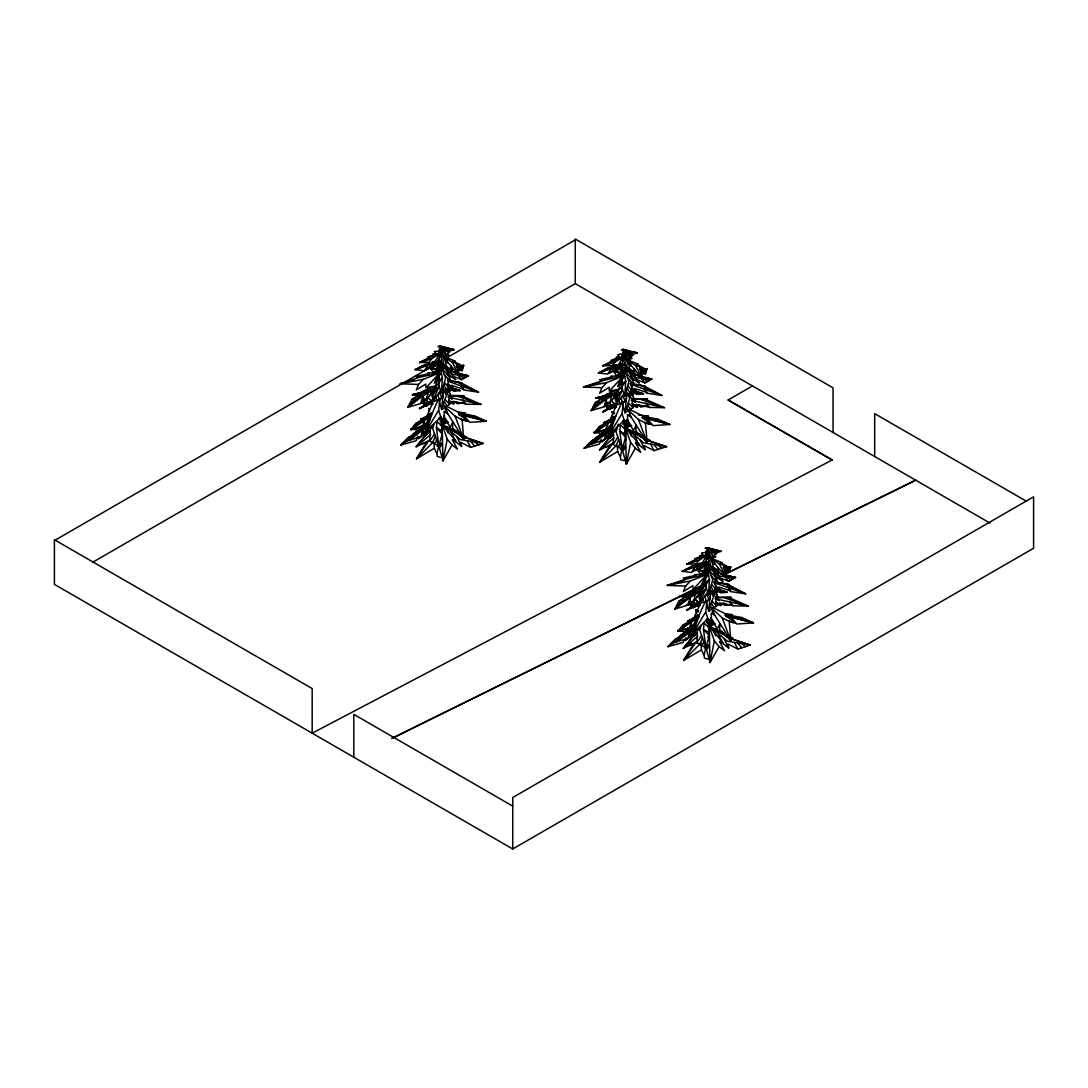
<?xml version="1.0" encoding="UTF-8"?>
<svg xmlns="http://www.w3.org/2000/svg" width="1088" height="1088" viewBox="0 0 1088 1088"><rect width="100%" height="100%" fill="white"/><g stroke="black" fill="none" stroke-linecap="round" stroke-linejoin="round"><path stroke-width="1.5" d="M442.122 424.619L442.952 460.918L452.037 444.965L447.263 439.171L442.122 424.619L456.266 441.551L452.35 439.824L457.463 449.14L452.037 444.965M625.478 427.883L626.307 464.182L635.392 448.242L630.618 442.435L625.478 427.883L639.622 444.829L635.705 443.088L640.818 452.404L635.392 448.242M709.199 626.266L710.029 662.565L719.127 646.626L714.354 640.832L709.199 626.266L723.357 643.212L719.426 641.471L724.554 650.801L719.127 646.626M431.188 404.206L431.229 402.941L426.224 406.341L430.168 401.69L419.478 408.639L427.693 404.872M441.442 425.694L437.077 421.546L436.397 427.693L442.218 434.017L438.818 445.971L429.746 441.157L430.29 431.093L426.754 434.697L428.278 428.781M624.798 428.958L620.432 424.823L619.752 430.97L625.573 437.281L622.173 449.235L613.102 444.421L613.646 434.357L610.11 437.974L611.633 432.045M708.533 627.354L704.167 623.206L703.474 629.354L709.294 635.678L705.894 647.618L696.837 642.804L697.381 632.74L693.831 636.358L695.735 628.959M626.28 398.303L625.015 412.814L632.985 407.66L631.992 399.962L635.378 402.193L631.19 391.367L634.794 393.217L631.53 389.898M710.015 596.7L708.75 611.198L716.72 606.043L715.714 598.359L719.114 600.59L714.925 589.75L718.529 591.614L715.265 588.295M432.086 397.106L432.643 390.973L430.821 394.835L423.409 401.526L422.96 395.882L437.172 387.627L436.56 390.551M685.821 637.677L685.549 640.465L694.226 633.488M434.316 393.176L434.724 389.042M617.671 396.454L618.079 392.319L606.315 399.146L591.11 410.638L595.381 402.533L603.731 397.338L600.834 397.188L613.006 391.354L617.794 390.755M701.393 594.837L701.814 590.702L690.037 597.53L674.832 609.035L679.116 600.93L687.453 595.734L684.57 595.571L696.742 589.75L703.12 588.948M439.321 378.746L438.342 388.008L432.385 401.948L442.503 398.194L443.89 390.538L446.787 393.258L446.406 389.042M622.676 382.01L621.697 391.272L615.74 405.226L625.858 401.472L627.246 393.802L630.142 396.522L629.762 392.306M706.248 581.93L705.418 589.669L699.475 603.609L709.58 599.855L710.981 592.198L713.864 594.918L713.497 590.702M438.75 398.398L432.412 412.869L429.406 416.84L426.156 431.12L438.6 410.298L440.028 398.929M622.105 401.662L615.767 416.133L612.762 420.104L609.511 434.384L621.955 413.562L623.383 402.193M705.201 601.501L699.502 614.516L696.483 618.501L693.246 632.767L705.677 611.959L707.118 600.576M427.122 398.181L428.06 392.918M610.477 401.445L611.415 396.182M694.198 599.842L695.137 594.578M620.255 394.264L620.772 391.49M703.977 592.647L704.494 589.873M447.263 439.171L442.952 460.918L439.511 448.161L441.973 442.925L437.213 446.379M630.618 442.435L626.307 464.182L622.866 451.425L625.328 446.189L620.568 449.643M714.354 640.832L710.029 662.565L706.602 649.808L709.063 644.586L704.29 648.04M438.573 362.97L430.97 369.294L433.663 364.575L431.378 367.078L425.748 370.015L427.842 365.364L438.573 362.97L430.127 363.773L415.018 369.675L424.402 370.818L427.842 365.364L415.018 369.675L424.782 364.494L429.039 363.392M705.65 564.631L698.047 570.955L700.74 566.222L698.469 568.725L692.838 571.676L694.919 567.011L705.65 564.631L697.204 565.42L682.094 571.322L691.492 572.478L694.919 567.011L682.094 571.322L691.859 566.154L697.544 564.686L698.034 563.611M429.338 362.182L428.631 365.527L433.228 361.366L433.65 363.555L439.946 353.695L433.486 354.117L434.262 354.606L427.57 357.095L429.066 357.789L439.946 353.695L431.528 358.85L419.614 362.562L429.338 362.182L431.528 358.85M612.694 365.446L611.986 368.791L616.583 364.643L617.005 366.819L623.302 356.973L616.842 357.381L617.617 357.87L610.926 360.359L612.422 361.053L623.302 356.973L614.883 362.114L602.97 365.84L612.694 365.446L614.883 362.114M696.429 563.842L695.708 567.188L700.318 563.026L700.726 565.216L707.037 555.356L700.563 555.764L701.338 556.267L694.661 558.756L696.157 559.45L707.037 555.356L698.618 560.497L686.691 564.223L696.429 563.842L698.618 560.497M622.254 448.351L620.323 457.055L617.685 451.466L617.331 445.985M609.525 435.2L610.654 430.794L591.981 443.863L596.727 437.036L604.289 432.262L601.977 432.344L611.374 427.489M693.627 632.128L694.389 629.177L675.716 642.246L680.449 635.419L688.01 630.646L685.698 630.727L695.11 625.872M427.421 421.994L428.55 417.914L411.06 429.76L415.698 423.504L422.756 419.193L420.675 419.234L430.63 414.242L428.89 413.984L431.963 413.222M611.905 421.192L610.776 425.258L607.58 427.978L607.634 423.654L614.706 419.574M618.202 424.211L616.053 431.895L622.173 449.235L619.752 430.97L625.437 434.18L624.158 423.735L622.54 421.083M695.64 619.575L694.498 623.655L691.315 626.362L691.37 622.05L698.428 617.957M457.477 370.083L462.087 370.682L463.746 365.418L456.13 365.826M640.832 373.347L645.442 373.946L647.102 368.696L639.486 369.09M724.567 571.744L729.178 572.342L730.823 567.079L723.221 567.487M422.797 435.322L423.749 432.698M435.078 443.986L436.614 439.729M618.433 447.25L619.97 442.993M689.887 636.983L690.839 634.345M702.168 645.646L703.705 641.39M447.998 352.934L449.045 350.037M632.4 353.301L631.353 356.198L628.742 354.239L633.066 355.218L629.503 357.694L632.114 358.36L627.613 358.333M715.088 554.594L716.666 550.242L701.461 553.071L702.848 554.771L699.829 555.764L706.819 556.716M442.952 427.421L443.904 425.462L456.946 431.338L452.309 430.44L458.769 433.119M626.307 430.685L627.259 428.726L640.302 434.602L635.664 433.704L642.124 436.397M710.042 629.068L710.981 627.11L724.037 632.985L719.399 632.101L723.37 633.529M417.846 436.247L416.106 440.776L400.778 445.006L408.34 437.526L412.393 435.173M601.202 439.525L599.461 444.04L584.134 448.283L591.695 440.79L604.03 432.915M684.352 639.418L683.196 642.437L667.855 646.666L675.43 639.186L682.19 635.256M438.505 373.306L423.368 379.318L418.499 384.431L416.323 389.939L425.789 384.037L425.966 387.845L438.94 373.864M601.854 387.695L599.678 393.203L609.144 387.301L609.321 391.109L623.37 375.972L610.994 376.19L612.449 376.856L599.488 379.712L602.303 380.678L623.37 375.972L606.723 382.582L583.562 387.042L601.854 387.695L606.723 382.582M685.59 586.092L683.4 591.586L692.879 585.684L693.042 589.492L707.105 574.369L694.729 574.573L696.17 575.239L683.223 578.109L686.025 579.074L707.105 574.369L690.445 580.978L667.298 585.426L685.59 586.092L690.445 580.978M610.694 428.019L605.69 429.243M694.416 626.402L687.806 627.898L689.262 628.157M432.63 442.68L435.418 436.315M615.985 445.958L618.773 439.579M699.72 644.341L702.494 637.976M439.144 372.626L434.234 383.18L438.736 379.522L436.41 382.704L433.867 390.796L438.342 388.008L433.432 393.19L432.385 401.948L440.966 390.007M622.499 375.89L617.59 386.444L622.091 382.786L619.766 385.968L617.222 394.06L621.697 391.272L616.787 396.454L615.74 405.226L624.322 393.271M436.043 387.287L429.651 388.09L417.479 393.924L420.376 394.074L412.026 399.269L407.755 407.374L421.328 403.362L422.96 395.882L407.755 407.374L422.348 394.169L436.288 387.709M440.11 421.41L441.742 418.54L442.367 437.199M707.186 623.07L708.832 620.201L709.458 638.86L707.554 636.847M432.82 367.934L435.254 363.705M616.175 371.198L618.61 366.982M699.91 569.595L702.345 565.366M625.124 422.321L626.294 420.335M616.298 403.444L611.878 405.851L611.048 408.15L602.834 411.903L613.523 404.954L609.593 409.605L616.733 405.416M700.019 601.841L695.599 604.234L694.783 606.533L686.569 610.3L697.245 603.35L693.314 608.002L700.454 603.799M428.563 368.546L431.052 364.643M611.918 371.81L614.407 367.907M695.654 570.207L698.142 566.304M429.746 441.157L434.534 433.813M613.102 444.421L617.889 437.077M696.837 642.804L701.61 635.46M624.743 400.656L622.431 404.178L625.015 412.814L629.68 398.439L628.238 394.971L635.378 402.193M707.703 600.222L706.153 602.562L708.75 611.198L713.415 596.822L711.974 593.368L719.114 600.59M434.67 366.574L436.805 363.365M618.025 369.838L620.16 366.629M701.76 568.222L703.882 565.026M429.474 419.016L426.754 423.096L429.284 420.974M610.11 426.36L612.83 422.294M696.565 620.677L693.831 624.743L696.374 622.622M426.754 434.697L434.03 423.871L432.698 428.618L438.818 445.971L436.397 427.693L442.082 430.916L440.803 420.471L439.185 417.806M610.11 437.974L617.386 427.135M693.831 636.358L701.121 625.532L699.788 630.278L705.894 647.618L703.474 629.354L709.172 632.577L707.894 622.118L706.275 619.466M428.019 424.211L418.622 429.08L420.934 428.998L413.372 433.772L408.626 440.586L420.879 436.574L422.715 430.263L427.298 427.516M708.057 591.654L699.475 603.609L700.509 594.85L705.418 589.669L700.958 592.443L703.501 584.365L705.813 581.169L701.325 584.827L707.078 574.056M434.874 363.324L433.99 361.597L437.022 361.243L437.974 359.965L439.443 362.209M615.346 366.86L614.298 365.214L620.378 364.507L621.33 363.229L622.798 365.473M701.95 564.971L701.066 563.258L704.113 562.904L705.051 561.626L706.534 563.856M615.318 416.486L612.245 417.248L613.986 417.52L604.03 422.511L606.111 422.457L599.053 426.782L594.415 433.024L605.826 429.474L607.634 423.654L594.415 433.024L607.526 422.43L614.38 419.07M699.054 614.883L695.98 615.645L697.721 615.903L687.766 620.894L689.833 620.854L682.788 625.165L678.15 631.421L689.547 627.871L691.37 622.05L678.15 631.421L691.261 620.813L699.339 616.869L692.743 618.392M437.213 367.499L439.688 364.167M620.568 370.763L623.043 367.445M704.29 569.146L706.765 565.828L706.248 563.135L705.35 563.434L703.242 574.872L707.132 570.656L705.541 574.192L705.296 582.855L709.458 579.55L707.227 568.194L703.759 572.016M438.342 376.87L441.402 372.98M621.697 380.134L624.757 376.244M705.418 578.517L708.492 574.627M426.945 429.311L422.62 433.568L427.788 432.453L416.146 446.774L430.277 439.878M611.374 431.514L605.975 436.846L611.143 435.717L599.502 450.051L613.632 443.156M695.11 629.898L689.697 635.229L694.865 634.1L683.237 648.434L697.367 641.539M617.522 397.827L615.441 400.37L615.998 394.237L614.176 398.099L606.764 404.79L606.315 399.146L604.683 406.64L591.11 410.638L605.703 397.433L618.297 391.598M701.257 596.21L699.162 598.767L699.72 592.634L697.898 596.496L690.499 603.174L690.037 597.53L688.418 605.023L674.832 609.035L689.438 595.83L702.032 589.995M429.461 440.15L424.089 446.107L416.514 458.823L434.33 448.202L433.976 442.721M612.816 443.428L607.444 449.371L599.869 462.101L617.685 451.466M696.538 641.811L691.179 647.754L683.59 660.484L701.42 649.849L700.971 643.008L683.59 660.484L694.498 644.3L689.493 645.442L691.56 642.954M438.845 351.628L440.708 349.438M622.2 354.906L624.063 352.716M705.922 553.289L707.798 551.099M439.239 358.469L441.538 355.912M622.594 361.733L624.893 359.176M706.316 560.116L708.628 557.573M436.682 370.355L440.15 366.534M620.038 373.619L623.506 369.798L625.722 381.167L624.716 396.535L632.305 391.068L631.23 382.922L634.535 385.274L630.346 373.796L626.851 370.369M430.848 393.72L433.146 391.272L431.297 392.564M700.237 592.919L696.782 596.618L698.999 595.544M431.909 393.883L433.99 391.694M432.725 442.517L416.514 458.823L427.407 442.653L422.416 443.782M616.08 445.781L599.869 462.101L610.762 445.917L605.771 447.046M622.771 424.13L625.097 421.804L625.722 440.463M706.506 622.513L708.832 620.201M427.788 432.453L416.146 446.774L430.739 434.52M611.143 435.717L599.502 450.051L614.094 437.798M694.865 634.1L683.237 648.434L697.816 636.181M436.696 377.903L438.709 375.945M620.051 381.167L622.064 379.209M703.773 579.55L705.799 577.606M438.6 410.298L440.871 416.99L426.156 431.12L432.412 412.869L427.38 414.936L432.534 403.376L429.515 404.396L433.228 400.955M621.955 413.562L624.226 420.254L609.511 434.384L615.767 416.133L610.735 418.2L615.89 406.64L612.87 407.66L616.583 404.219M705.677 611.959L707.962 618.637L693.246 632.767L699.502 614.516L694.47 616.583L699.611 605.037L696.592 606.057L700.305 602.602M438.355 353.654L440.939 351.179M621.71 356.918L624.294 354.443M705.432 555.302L708.016 552.84M435.146 386.743L438.831 383.33M618.501 390.021L622.186 386.594M702.222 588.404L705.922 584.99M425.041 432.929L422.77 434.914L422.715 430.263L408.626 440.586L422.511 428.93L428.59 425.87M608.396 436.193L606.125 438.192L606.07 433.527L604.234 439.838L591.981 443.863L605.866 432.194L609.294 430.467L601.977 432.344M693.26 633.597L689.846 636.575L689.806 631.924L687.97 638.234L675.716 642.246L689.588 630.591L693.029 628.85L685.698 630.727M429.542 420.186L424.225 424.701L424.279 420.39L422.47 426.21L411.06 429.76L424.17 419.166L431.025 415.806M435.458 380.542L439.484 377.223M618.814 383.806L621.833 381.317M702.549 582.189L705.568 579.7M418.458 438.818L426.061 432.711M601.814 442.082L609.416 435.975M442.014 424.796L448.392 422.171M625.369 428.074L631.747 425.449M709.104 626.457L715.482 623.832M445.332 354.212L447.698 362.671L445.604 360.89L446.026 366.874L440.79 370.75L438.967 363.365L442 359.53L439.824 347.602L437.866 355.667L440.762 352.947L439.511 355.354L438.967 361.57L442 359.53L440.79 370.75L444.162 359.679L440.45 347.466L447.576 355.708L440.953 349.085M628.687 357.476L631.054 365.935L628.959 364.154L629.381 370.138L624.145 374.014L622.322 366.629L625.355 362.794L623.179 350.866L621.221 358.931L624.118 356.211L622.866 358.632L622.322 364.834L625.355 362.794L624.145 374.014L627.518 362.943L623.805 350.73L630.931 358.972L624.308 352.349M712.422 555.859L714.789 564.332L712.681 562.55L713.102 568.534L707.866 572.41L706.044 565.012L709.09 561.19L706.901 549.263L704.942 557.314L707.853 554.608L706.588 557.015L706.058 563.217L709.09 561.19L707.866 572.41L711.253 561.326L707.54 549.114L714.666 557.355L708.03 550.732M621.738 367.105L614.326 372.558L617.018 367.839L614.734 370.342L609.103 373.293L611.198 368.628L621.928 366.234L613.482 367.037L598.373 372.939L607.757 374.082L611.198 368.628L598.373 372.939L608.138 367.758L612.394 366.67M443.496 367.105L446.991 370.532L451.18 382.01L447.875 379.644L448.95 387.804L441.361 393.271L438.382 383.71L442.367 377.903L439.158 361.474L438.26 361.774L436.152 373.211L440.055 368.995L438.464 372.531L438.219 381.194L442.367 377.903L441.361 393.271L445.631 378.026L442 368.723L449.086 376.271M710.586 568.752L714.068 572.179L718.257 583.671L714.966 581.305L716.04 589.465L708.451 594.918L705.459 585.371L709.458 579.55L708.451 594.918L712.722 579.686L709.077 570.384L716.162 577.932M613.714 396.494L615.577 395.189M452.023 398.929L448.637 396.698L449.63 404.396L441.66 409.55L439.076 400.901L442.925 395.039L441.66 409.55L446.325 395.175L444.883 391.707L452.023 398.929L447.834 388.103L451.438 389.953L449.262 387.75M410.598 438.668L400.778 445.006L411.128 437.689L405.933 439.906M593.953 441.932L584.134 448.283L594.483 440.966L589.288 443.183M677.674 640.329L667.855 646.666L678.218 639.35L673.023 641.566M423.939 398.167L422.144 399.31L426.904 399.282M599.352 382.514L601.31 381.29M684.066 580.285L686.025 579.074L667.298 585.426L683.087 580.897M446.896 348.16L437.961 346.474L439.892 346.093L454.104 349.67L448.922 351.274L445.917 347.738L448.106 350.662L442.762 347.167L445.291 350.132L439.892 346.093L454.104 349.67L450.405 348.894M415.099 433.595L417.806 432.018L415.507 432.262L421.967 428.998M713.565 550.052L721.181 551.33L706.969 547.754L712.368 551.793L709.852 548.814L715.197 552.323L712.994 549.399L716.013 552.935L721.181 551.33L706.969 547.754L705.051 548.121L713.986 549.821M54.4 540.586L575.266 239.877M92.657 562.278L434.017 365.201M445.781 358.401L575.266 283.642L989.958 523.07M512.734 848.98L512.734 797.531L1033.6 496.822L1033.6 548.257L512.734 848.98L54.4 584.365L54.4 539.743L312.174 688.554L312.174 733.19L832.157 459.966L728.103 400.003L752.461 385.941M427.53 404.151L419.478 408.639L433.051 400.126M610.885 407.415L602.834 411.903L611.878 405.851L611.116 407.007L614.91 404.926M694.606 605.798L686.569 610.3L695.599 604.234L694.851 605.39L699.91 602.63M447.154 374.218L455.641 379.617L454.226 376.625L461.57 379.658L468.506 375.822L453.982 372.218L446.746 368.832M630.51 377.482L638.996 382.881L637.582 379.889L644.926 382.922L651.862 379.086L638.942 375.89M715.455 576.64L722.718 581.264L721.317 578.286L728.661 581.318L735.597 577.483L725.9 575.076M436.478 370.967L433.908 372.382L439.294 371.511L435.282 373.47L437.934 372.966M429.026 403.05L434.085 400.289M445.998 419.111L443.319 420.512L443.02 424.007L441.687 421.518M629.354 422.375L626.674 423.776L626.375 427.271L625.042 424.782M713.075 620.758L710.396 622.173L710.097 625.654L708.764 623.179M436.274 371.022L433.282 372.545L430.617 368.166L437.172 369.376L436.356 369.607M686.474 631.951L682.584 633.91L684.896 633.678M391.898 738.344L704.086 584.46M714.748 579.197L719.318 576.953M725.41 573.947L915.77 480.107L725.41 574.07M391.898 738.466L704.086 584.569M714.748 579.319L719.318 577.062M436.601 373.225L438.994 372.055M619.956 376.489L622.35 375.319M703.691 574.872L706.085 573.716M429.692 394.958L434.126 392.822M613.047 398.222L615.264 397.147M435.472 372.341L438.818 370.79M443.102 422.946L447.25 421.042M403.893 441.932L407.47 440.286M618.827 375.605L622.173 374.054M626.457 426.21L630.605 424.306M587.248 445.196L590.825 443.55M702.549 573.988L705.908 572.451M710.192 624.607L714.326 622.69M670.97 643.593L674.56 641.934M410.584 437.784L413.617 436.397M593.939 441.048L596.972 439.661M677.661 639.445L680.707 638.058M457.871 412.012L464.998 412.95L463.366 413.685L474.518 415.902L486.445 421.219L469.744 422.362L463.869 415.616L458.946 414.732M638.384 414.909L648.353 416.214L646.721 416.949L657.873 419.166L669.8 424.483L653.099 425.626L647.224 418.88L642.301 417.996M724.962 613.673L732.088 614.611L730.456 615.346L741.594 617.562L753.522 622.88L736.821 624.022L730.959 617.277L726.022 616.393M412.964 427.19L415.779 425.952M596.319 430.454L599.134 429.216M680.054 628.837L682.856 627.599M442.19 347.534L442.952 347.208M627.191 350.785L623.247 349.357L628.646 353.396L626.117 350.431L631.462 353.926L629.272 351.002L632.278 354.538L637.459 352.934L623.247 349.357L621.316 349.738L626.307 350.472M709.281 549.195L710.042 548.855M411.862 435.934L416.35 434.098M595.218 439.212L599.706 437.376M678.953 637.595L683.441 635.759M409.51 404.042L413.005 402.628M592.865 407.306L596.36 405.892M676.6 605.69L680.082 604.275M414.215 425.503L418.35 423.858M597.57 428.767L601.705 427.135M681.306 627.15L685.44 625.518M626.443 459.517L623.696 460.591L620.731 459.748L620.5 457.844M710.165 657.914L707.418 658.974L704.453 658.131L704.235 656.227M440.735 347.031L441.619 346.718M624.09 350.295L624.974 349.982M707.812 548.678L708.696 548.379M410.666 401.853L415.874 400.03M594.021 405.117L599.23 403.294M677.756 603.5L682.951 601.678M438.396 373.062L418.948 377.414L400.207 383.778L418.499 384.431M602.303 380.678L583.562 387.042L597.774 382.962M432.738 354.117L435.758 353.11L434.384 351.41L440.246 351.138M616.094 357.381L619.113 356.374L617.739 354.674L621.275 354.049M408.34 437.526L412.447 436.22M591.695 440.79L595.802 439.498M675.43 639.186L679.538 637.881M453.288 439.851L461.611 446.434L460.918 442.367L470.723 447.386L483.29 443.442L462.658 436.628L466.235 436.873L462.495 434.996M635.46 442.177L644.966 449.711L644.273 445.631L654.078 450.65L666.645 446.706L646.014 439.892L626.96 428.917L643.783 442.857L666.645 446.706L646.014 439.892M720.378 641.512L728.702 648.094L727.994 644.028L737.814 649.033L750.366 645.102L731.286 638.778L750.366 645.102L727.518 641.254L710.695 627.3L728.321 637.459M598.862 435.526L603.663 434.058M414.419 379.698L400.207 383.778L423.368 379.318M619.711 372.871L620.527 372.64L613.972 371.443L616.638 375.809L621.126 373.538L623.546 374.734M703.433 571.268L704.249 571.037L697.694 569.826L700.359 574.192L704.861 571.921L707.282 573.131M413.467 428.25L410.72 428.998L418.839 430.263M689.438 593.626L679.442 596.374L685.943 597.38M680.558 629.898L677.81 630.659L687.548 632.169M441.796 350.703L446.461 349.438M626.702 353.546L629.816 352.702M708.886 552.364L716.666 550.242L712.477 552.636L716.802 553.602L713.238 556.077L715.85 556.743L712.844 556.73M413.372 433.772L418.363 432.412M596.727 437.036L601.718 435.69M680.449 635.419L685.44 634.073M415.698 423.504L420.254 422.334M599.053 426.782L603.609 425.598M682.788 625.165L687.33 623.982M418.622 429.08L425.938 427.203M420.675 419.234L427.353 417.602M604.03 422.511L610.708 420.866M687.766 620.894L694.443 619.262M423.994 426.292L428.332 425.245M607.349 429.57L611.687 428.509M691.07 627.953L695.422 626.892M425.653 416.745L430.603 415.589M609.008 420.009L613.958 418.866M413.658 428.359L410.72 428.998L424.891 426.183M419.805 427.026L427.054 425.435M603.826 433.772L594.075 432.262L597.013 431.623M605.526 429.774L610.409 428.713M680.748 630.02L677.81 630.659L691.982 627.844M686.895 628.674L692.512 627.45M439.266 346.514L440.409 346.283M622.622 349.792L623.764 349.547M449.602 396.032L464.127 395.706L449.657 395.461M632.958 399.296L647.482 398.97L633.012 398.738M706.343 548.175L707.499 547.944M718.311 597.734L731.218 597.353L716.747 597.122M615.822 406.545L606.873 408L616.434 407.075M421.804 392.85L412.366 394.726L418.853 395.719M605.159 396.114L595.721 397.99L602.208 398.997M594.075 432.262L608.246 429.447M687.317 594.81L679.442 596.374L688.527 594.402L686.256 594.497M412.026 399.269L417.982 398.113M595.381 402.533L601.338 401.377M679.116 600.93L685.073 599.774M621.289 376.23L618.637 376.747L622.649 374.775L617.263 375.646L621.126 373.538L613.972 371.443L621.207 373.238M705.01 574.627L702.358 575.13L706.37 573.158L700.985 574.029L704.861 571.921L697.694 569.826L704.929 571.635M442.911 349.833L446.243 349.207M626.266 353.11L631.258 352.158M436.193 385.914L427.122 387.546L429.651 388.09M619.548 389.178L610.477 390.81L613.006 391.354M703.283 587.561L694.212 589.206L696.742 589.75M417.479 393.924L426.251 392.36M600.834 397.188L609.606 395.624M684.57 595.571L693.342 594.021M462.332 402.9L457.341 403.757L455.777 401.703M645.687 406.164L640.696 407.034L639.132 404.981M731.082 604.262L724.431 605.418L722.867 603.364M421.002 402.587L423.994 402.084L421.342 401.132M604.357 405.865L607.349 405.348L604.697 404.396M688.078 604.248L691.084 603.745L688.432 602.793M427.162 425.163L420.716 426.251L422.171 426.51M423.572 391L432.262 389.586M606.927 394.278L615.618 392.85M690.649 592.661L699.339 591.233M429.556 403.621L432.466 403.281M423.803 403.322L429.814 402.696M607.158 406.586L613.17 405.974M690.88 604.982L698.414 604.207M456.443 366.18L463.746 365.418L457.001 367.445L462.087 370.682M639.798 369.444L647.102 368.696L640.356 370.709L645.442 373.946M727.913 567.378L730.823 567.079L724.078 569.106L729.178 572.342M420.988 402.696L429.937 401.826L427.067 401.567L426.822 398.276M433.078 403.798L423.518 404.722L428.114 403.798L420.934 403.009M604.343 405.974L613.292 405.09L610.422 404.831L610.178 401.54M700.169 605.458L690.594 606.383L695.191 605.445L686.582 604.506L697.014 603.486L694.158 603.214L693.913 599.937M459.204 413.494L464.998 412.95M642.559 416.758L648.353 416.214M724.839 615.291L732.088 614.611M421.41 400.534L426.958 400.03M604.765 403.798L610.314 403.294M688.486 602.194L694.035 601.691M416.473 393.584L418.227 393.434M599.828 396.848L601.582 396.712M683.563 595.245L685.318 595.095M469.486 416.296L474.518 415.902M652.841 419.56L657.873 419.166M736.562 617.943L741.594 617.562M453.193 381.317L449.534 380.732M419.179 392.85L421.437 392.741L412.366 394.726L423.803 392.224M635.882 384.622L645.17 386.199L630.183 383.234M602.534 396.114L604.792 396.005L595.721 397.99L607.158 395.488M438.478 372.735L427.638 372.926L429.094 373.592L416.133 376.448L418.948 377.414M625.546 350.798L637.459 352.934L631.747 351.737M605.499 402.574L610.259 402.546M445.754 355.082L448.759 355.082L446.148 354.416L449.711 351.941L445.386 350.975M419.03 367.54L420.444 367.554M602.385 370.804L603.799 370.818M686.12 569.201L687.534 569.201M656.336 420.58L661.667 420.866M472.981 417.302L478.312 417.588M740.071 618.963L745.389 619.249M647.21 439.974L649.59 440.137L645.85 438.26M730.932 638.37L733.312 638.534L729.586 636.657M661.096 421.954L664.89 422.294M477.741 418.69L481.535 419.03M744.831 620.35L748.612 620.69M642.641 406.137L633.828 405.212L636.793 407.198L632.318 405.307M459.286 402.873L450.473 401.948L453.438 403.934L448.963 402.043M604.289 406.273L611.47 407.062M642.6 417.085L669.8 424.483L647.224 418.88L650.175 424.483L644.681 422.47M459.245 413.821L486.445 421.219L463.869 415.616L466.82 421.219L461.326 419.206M726.335 615.468L753.522 622.88L730.959 617.277L733.897 622.866L728.416 620.867M605.023 369.403L606.778 369.648M421.668 366.139L423.422 366.384M688.758 567.8L690.513 568.045M631.04 390.388L643.484 393.897L636.793 394.495L634.318 390.959L638.452 393.747L631.353 392.482L633.774 394.196L631.04 392.89M714.775 588.785L727.206 592.294L720.528 592.892L718.053 589.342L722.187 592.13L715.088 590.866L717.495 592.579L714.775 591.274M448.392 380.256L461.815 382.935L454.634 381.589M713.918 581.631L728.892 584.582L716.625 582.379M631.271 400.302L664.469 407.687L648.938 407.442L645.837 403.104L648.938 407.102L636.004 404.546L637.636 406.994L631.938 403.471M447.916 397.038L481.114 404.423L465.582 404.165L462.482 399.826L465.582 403.838L452.649 401.282L454.281 403.73L448.582 400.194M715.006 598.699L748.19 606.07L732.659 605.826L729.572 601.487L732.673 605.499L719.739 602.942L721.371 605.377L715.659 601.854M698.673 610.681L695.626 610.082L696.742 612.993M632.835 432.303L637.038 433.133M449.48 429.026L453.682 429.869M716.57 630.686L720.773 631.516M643.144 377.169L651.862 379.086L636.616 377.862L630.006 373.47M459.789 373.905L468.506 375.822L453.261 374.585L446.651 370.206M725.424 575.239L735.597 577.483L720.351 576.246L714.911 572.642M629.707 361.76L635.392 365.364L643.402 367.989L636.711 364.412L638.493 364.33L628.347 360.237M444.924 357.598L452.037 362.1L460.047 364.725L453.356 361.148L455.138 361.066L444.992 356.973M713.429 560.157L719.114 563.761L727.138 566.372L720.433 562.809L722.228 562.714L713.524 559.205M449.602 370.165L451.561 370.641M640.302 436.601L643.171 437.294M628.742 410.543L638.452 419.451L645.47 422.987L651.78 424.538L642.083 417.602L645.742 417.425L629.517 409.387M444.176 406.164L455.097 416.187L462.114 419.71L468.425 421.26L458.728 414.324L462.386 414.161L446.162 406.123M712.477 608.926L722.187 617.834L729.205 621.37L735.502 622.921L725.805 615.985L729.477 615.808L713.252 607.784M437.852 369.974L430.617 368.166L440.191 371.47M630.088 430.712L633.774 431.664M446.733 427.448L450.418 428.4M713.823 629.109L717.509 630.047M624.267 365.214L621.615 365.038L619.507 376.475L623.41 372.273L621.819 375.809L621.574 384.458L625.722 381.167L621.738 386.974L624.716 396.535L628.986 381.303L625.355 371.987L632.441 379.535M707.989 563.598L706.248 563.135L707.105 565.325M616.896 404.26L614.149 403.512L611.062 400.642M433.541 400.996L430.794 400.248L426.686 396.426L432.045 401.404M699.135 603.051L694.838 599.08L697.87 601.895L700.631 602.657M440.341 457.314L437.376 456.484L437.145 454.58M631.244 390.089L643.484 393.897L631.706 389.858M449.426 387.301L460.129 390.633L453.438 391.231L450.962 387.682L460.129 390.633L448.351 386.594M714.979 588.472L727.206 592.294L715.428 588.254M630.156 384.105L661.912 395.447L646.857 393.19L644.191 388.552L647.088 392.564L634.63 388.538L636.14 390.946L632.074 388.008M445.686 366.751L452.309 370.192M448.365 381.33L478.557 392.183L463.502 389.926L460.836 385.288L463.733 389.3L451.275 385.274L452.785 387.682L447.358 383.765M711.606 567.582L719.399 571.853M713.891 582.502L745.634 593.844L730.578 591.586L727.913 586.949L730.81 590.947L718.352 586.935L719.875 589.342L715.795 586.405M462.658 436.628L483.29 443.442L460.428 439.593L443.605 425.653L461.23 435.812M641.104 399.527L664.469 407.687L645.646 399.35M457.749 396.263L481.114 404.423L462.291 396.086M724.826 597.91L748.19 606.07L729.368 597.747M643.634 369.73L646.422 370.858M460.278 366.466L463.066 367.594M727.369 568.113L730.143 569.242M716.04 603.704L720.528 605.594L717.563 603.609L726.362 604.534L723.833 602.915M634.916 373.905L637.228 374.911M716.339 571.295L721.058 573.879M641.743 370.301L645.973 372.273M632.958 373.442L637.337 375.482M458.388 367.023L462.618 369.009M725.478 568.684L729.694 570.67M639.567 384.907L661.912 395.447L643.715 385.764M456.212 381.643L478.557 392.183L460.36 382.5M723.302 583.29L745.634 593.844L727.45 584.147M447.685 389.626L450.418 390.918L447.998 389.218L455.097 390.483L450.962 387.682M613.006 414.61L611.905 411.699L614.625 413.059M698.36 611.456L695.626 610.082L698.17 611.959M630.346 373.796L633.828 375.768L628.51 369.906M446.991 370.532L450.473 372.504L445.155 366.642M714.068 572.179L717.563 574.151L712.246 568.29M1026.242 501.146L874.684 413.644L874.684 456.511M832.157 459.966L728.103 400.003M512.734 806.113L353.818 714.367L353.818 757.234M697.87 601.895L700.142 603.228M628.47 370.695L634.957 374.911L627.871 369.199M445.114 367.431L451.602 371.647L449.167 369.199M710.913 568.249L718.692 573.308L716.244 570.86M629.748 368.968L634.739 372.3M450.133 368.206L452.635 369.866M713.483 567.365L718.474 570.683M611.905 411.699L614.434 413.576M646.381 378.651L649.019 380.664M730.116 577.034L732.741 579.061M463.026 375.374L465.65 377.4M622.826 420.621L627.205 424.13L626.538 421.886M706.561 619.018L710.926 622.513L710.274 620.269M439.47 417.357L443.85 420.866L443.183 418.622M613.183 406.096L615.386 407.946M429.828 402.832L432.031 404.682M643.389 378.406L647.142 381.711M727.11 576.79L730.864 580.094M460.034 375.142L463.787 378.434M611.116 400.683L615.4 404.668M622.581 446.91L624.594 448.827M709.335 648.19L706.302 645.293L704.058 655.452L701.42 649.849M441.238 445.563L439.226 443.646L436.968 453.791L434.33 448.202M629.653 393.217L633.284 396.78M713.388 591.614L717.019 595.163M445.087 388.77L449.929 393.516M658.417 445.332L661.477 448.324M742.152 643.715L745.198 646.721M475.062 442.054L478.122 445.06M628.279 402.737L632.985 407.66M712.014 601.12L716.72 606.043M444.924 399.473L449.63 404.396M624.226 349.629L626.09 351.655M707.962 548.026L709.825 550.038M440.871 346.365L442.734 348.391M627.558 377.631L634.535 385.274M711.28 576.014L718.257 583.671M444.203 374.354L451.18 382.01M627.463 350.513L629.68 352.974M711.198 548.91L713.402 551.358M444.108 347.249L446.325 349.71M629.476 363.61L643.008 379.236L639.839 367.186M713.211 562.006L726.73 577.633L723.574 565.57M446.121 360.346L459.653 375.972L456.484 363.922M627.722 385.846L632.305 391.068M711.443 584.242L716.04 589.465M444.366 382.582L448.95 387.804M628.714 367.989L633.134 373.062L634.535 369.294L634.236 373.51L643.008 379.236L635.392 365.364M712.45 566.372L716.87 571.445L718.257 567.678L717.958 571.907L726.73 577.633L719.114 563.761M445.359 364.711L449.779 369.784L451.18 366.03L450.881 370.246L459.653 375.972L452.037 362.1M653.929 444.57L658.077 449.398M737.65 642.954L741.812 647.782M470.574 441.306L474.722 446.121M625.097 349.874L627.368 352.526M708.832 548.257L711.103 550.922M441.742 346.596L444.013 349.262M641.172 378.23L644.926 382.922M608.138 367.758L608.967 368.805M724.907 576.613L728.661 581.318M691.859 566.154L692.689 567.188M457.817 374.952L461.57 379.658M424.782 364.494L425.612 365.527M625.437 356.075L629.87 361.706M624.226 420.254L628.143 425.231L627.382 414.678L630.904 416.881L628.252 409.36M709.172 554.458L713.606 560.102M707.962 618.637L711.878 623.614L711.103 613.061L714.626 615.278L711.974 607.743M442.082 352.811L446.515 358.442M440.871 416.99L444.788 421.954L444.026 411.414L447.549 413.617L444.897 406.096M633.542 375.822L638.996 382.881M717.278 574.206L722.718 581.264M450.187 372.545L455.641 379.617M626.702 360.237L631.054 365.935M710.423 558.62L714.789 564.332M443.346 356.959L447.698 362.671M630.591 375.061L634.141 379.794M714.326 573.444L717.876 578.19M446.352 370.6L450.786 376.53M626.511 366.248L629.381 370.138M710.246 564.645L713.102 568.534M443.156 362.984L446.026 366.874M628.374 393.788L630.142 396.522M711.226 590.825L713.864 594.918M445.019 390.524L446.787 393.258M630.564 384.853L632.373 387.682M714.299 583.25L716.108 586.065M627.613 404.818L630.455 409.306M711.334 603.201L714.177 607.689M444.258 401.554L447.1 406.028M622.431 395.91L625.858 401.472M706.153 594.306L709.58 599.855M439.076 392.646L442.503 398.194M629.326 414.174L647.129 442.435L645.47 422.987M712.218 611.17L730.864 640.818L729.205 621.37M445.128 409.51L463.774 439.158L462.114 419.71M626.878 419.342L633.556 430.549L636.113 425.34L635.922 431.106L647.129 442.435L638.452 419.451M710.6 617.726L717.278 628.932L719.834 623.723L719.644 629.49L730.864 640.818L722.187 617.834M443.523 416.065L450.201 427.271L452.758 422.062L452.567 427.842L463.774 439.158L455.097 416.187M627.096 388.062L629.898 392.809M710.831 586.446L713.619 591.192M443.741 384.785L446.542 389.545M626.688 407.646L628.293 410.693M710.423 606.03L712.028 609.076M443.333 404.382L444.938 407.429M650.624 444.013L654.078 450.65M734.346 642.396L737.814 649.033M467.269 440.749L470.723 447.386M617.345 364.861L618.229 366.588M640.057 439.77L644.966 449.711M723.778 638.153L728.702 648.094M456.702 436.506L461.611 446.434M626.253 391.054L627.844 394.291M709.988 589.451L711.566 592.674M442.898 387.79L444.489 391.014M626.022 367.853L627.708 371.375M709.757 566.25L711.443 569.758M442.666 364.589L444.353 368.111M634.331 435.023L639.023 445.006M718.053 633.406L722.758 643.389M450.976 431.759L455.668 441.742M712.926 629.15L715.7 635.963M629.19 430.766L631.421 436.22M445.835 427.502L448.066 432.942M709.09 568.426L710.029 570.806M625.355 370.029L626.294 372.422M442 366.765L442.938 369.158M439.158 361.474L440.014 363.678M428.55 408.435L429.651 411.346M704.779 596.224L706.37 601.052M621.044 397.841L622.635 402.655M437.689 394.563L439.28 399.391M704.113 562.904L704.534 564.74M620.378 364.507L620.799 366.343M437.022 361.243L437.444 363.079M702.902 598.835L703.637 602.058M619.167 400.452L619.902 403.675M435.812 397.174L436.546 400.411M625.219 444.774L625.478 448.12M833.041 432.466L833.041 387.845L575.266 239.02L575.266 283.642M429.066 357.789L419.614 362.562L429.066 357.789M612.422 361.053L602.97 365.84L612.422 361.053M696.157 559.45L686.691 564.223L696.157 559.45"/></g></svg>
